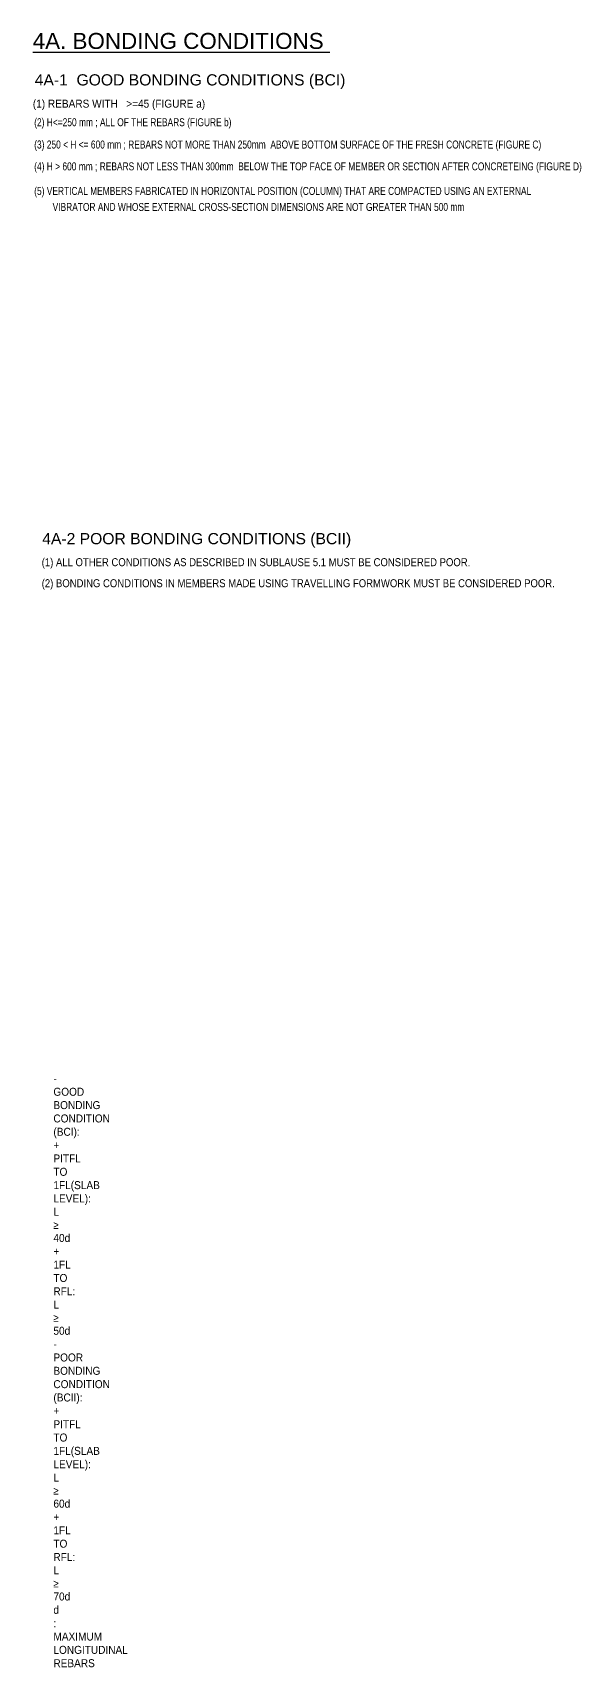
# Model space of a CAD drawing. Header units: millimetres. Extents: x -241424 to 696054, y -125618 to 93710.
# Drawn here: x 32153 to 49274, y -125618 to -74556 of the extents above; entities that cross this region are included whole.
import ezdxf

# ---------------------------------------------------------------- set-up
doc = ezdxf.new("R2010")
doc.units = ezdxf.units.MM
doc.header["$LTSCALE"] = 7
doc.layers.add('CDC_06_TEXT', color=2, linetype='CONTINUOUS')
doc.styles.add('ARIAL', font='arial.ttf')

msp = doc.modelspace()

# ---------------------------------------------------------------- texts
at = {"layer": 'CDC_06_TEXT', "style": 'ARIAL'}
for s, height, p in [('%%U4A. BONDING CONDITIONS ', 500, (32152.9, -75063)), ('4A-1  GOOD BONDING CONDITIONS (BCI)', 350, (32215.7, -76204.4)), ('4A-2 POOR BONDING CONDITIONS (BCII)  ', 350, (32450, -90535.4))]:
    msp.add_text(s, height=height, dxfattribs=at).set_placement(p)
for s, width, p in [('(1) REBARS WITH   >=45 (FIGURE a)', 0.9, (32156.2, -76897.7)), ('(2) H<=250 mm ; ALL OF THE REBARS (FIGURE b)', 0.75, (32199.1, -77477.9)), ('(3) 250 < H <= 600 mm ; REBARS NOT MORE THAN 250mm  ABOVE BOTTOM SURFACE OF THE FRESH CONCRETE (FIGURE C)', 0.75, (32199.1, -78173.9)), ('(4) H > 600 mm ; REBARS NOT LESS THAN 300mm  BELOW THE TOP FACE OF MEMBER OR SECTION AFTER CONCRETEING (FIGURE D)', 0.75, (32199.1, -78856.1)), ('(5) VERTICAL MEMBERS FABRICATED IN HORIZONTAL POSITION (COLUMN) THAT ARE COMPACTED USING AN EXTERNAL ', 0.75, (32199.1, -79624.2)), ('VIBRATOR AND WHOSE EXTERNAL CROSS-SECTION DIMENSIONS ARE NOT GREATER THAN 500 mm', 0.75, (32774.4, -80124.2)), ('(1) ALL OTHER CONDITIONS AS DESCRIBED IN SUBLAUSE 5.1 MUST BE CONSIDERED POOR.', 0.85, (32433.4, -91220.8)), ('(2) BONDING CONDITIONS IN MEMBERS MADE USING TRAVELLING FORMWORK MUST BE CONSIDERED POOR.', 0.85, (32433.4, -91878.1))]:
    msp.add_text(s, height=250, dxfattribs=dict(at, width=width)).set_placement(p)
at = {"layer": 'CDC_06_TEXT', "insert": (32798.6, -107097.3), "char_height": 250, "width": 0.75, "attachment_point": 1, "style": 'ARIAL'}
msp.add_mtext('{\\W0.9; - GOOD BONDING CONDITION (BCI):\\H0.99999x;\\P             + PITFL TO 1FL(SLAB LEVEL): \\H1.00001x;L \\fSymbol|b0|i0|c2|p18;\\H0.9583x;³\\fArial|b0|i0|c0|p34;\\H1.0435x; 40d\\P             + 1FL TO RFL: \\H1.00001x;L \\fSymbol|b0|i0|c2|p18;\\H0.9583x;³\\fArial|b0|i0|c0|p34;\\H1.0435x; 50d\\P\\H1.00001x; - POOR BONDING CONDITION (BCII): \\P             + \\H1x;PITFL TO 1FL(SLAB LEVEL): \\H1.00001x;L \\fSymbol|b0|i0|c2|p18;\\H0.9583x;³\\fArial|b0|i0|c0|p34;\\H1.0435x; 60d\\P             + 1FL TO RFL: \\H1.00001x;L \\fSymbol|b0|i0|c2|p18;\\H0.9583x;³\\fArial|b0|i0|c0|p34;\\H1.0435x; 70d\\H1x; \\P\\H1.00001x; d : MAXIMUM LONGITUDINAL REBARS}', dxfattribs=at)

doc.saveas('drawing.dxf')
